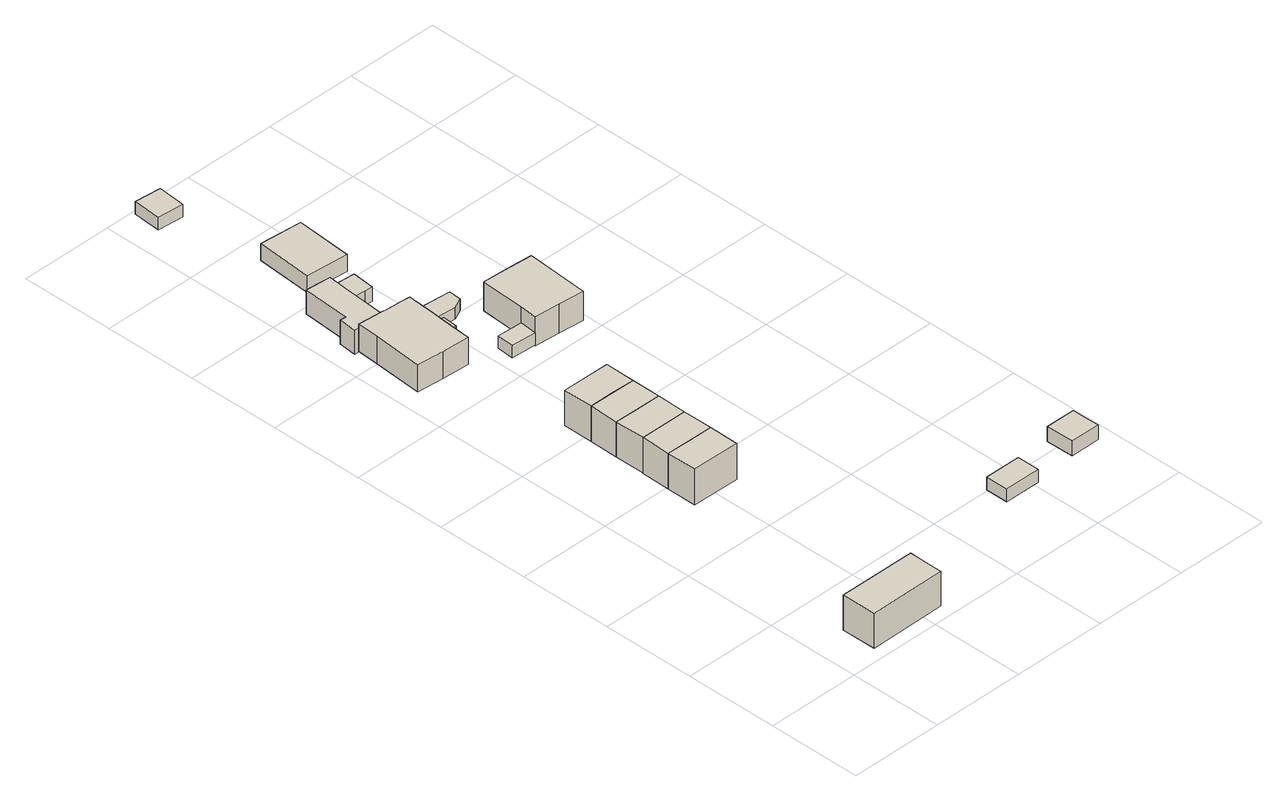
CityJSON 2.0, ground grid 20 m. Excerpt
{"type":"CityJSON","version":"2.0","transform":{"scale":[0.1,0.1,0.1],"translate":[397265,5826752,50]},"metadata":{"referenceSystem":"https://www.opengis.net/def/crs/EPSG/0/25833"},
"CityObjects":{
"building1":{"type":"Building","attributes":{"Gemeindeschluessel":"11000011","BezugspunktDach":"2200","function":"31001_2050","measuredHeight":8.84,"storeysAboveGround":2},"address":[{"country":"Germany","locality":"Berlin","thoroughfareNumber":"22 (3)","thoroughfareName":"Dorfstraße"}],"geometry":[{"type":"Solid","lod":"1","boundaries":[[[[0,1,2,3,4]],[[5,6,7,8,9]],[[5,9,4,3]],[[6,5,3,2]],[[7,6,2,1]],[[8,7,1,0]],[[9,8,0,4]]]]}]},
"building2":{"type":"Building","attributes":{"Gemeindeschluessel":"11000011","BezugspunktDach":"2200","function":"31001_1010","measuredHeight":9.2,"storeysAboveGround":2},"address":[{"country":"Germany","locality":"Berlin","thoroughfareNumber":"23C","thoroughfareName":"Dorfstraße"}],"geometry":[{"type":"Solid","lod":"1","boundaries":[[[[10,11,12,13,14]],[[15,16,17,18,19]],[[15,19,14,13]],[[16,15,13,12]],[[17,16,12,11]],[[18,17,11,10]],[[19,18,10,14]]]]}]},
"building3":{"type":"Building","attributes":{"Gemeindeschluessel":"11000011","BezugspunktDach":"2200","function":"31001_1010","measuredHeight":9.21,"storeysAboveGround":2},"address":[{"country":"Germany","locality":"Berlin","thoroughfareNumber":"23D","thoroughfareName":"Dorfstraße"}],"geometry":[{"type":"Solid","lod":"1","boundaries":[[[[11,20,21,13]],[[22,23,17,15]],[[22,15,13,21]],[[23,22,21,20]],[[17,23,20,11]],[[15,17,11,13]]]]}]},
"building4":{"type":"Building","attributes":{"Gemeindeschluessel":"11000011","BezugspunktDach":"2200","function":"31001_1010","measuredHeight":9.11,"storeysAboveGround":2},"address":[{"country":"Germany","locality":"Berlin","thoroughfareNumber":"23E","thoroughfareName":"Dorfstraße"}],"geometry":[{"type":"Solid","lod":"1","boundaries":[[[[24,20,25,26,21]],[[27,28,29,30,31]],[[27,31,21,26]],[[28,27,26,25]],[[29,28,25,20]],[[30,29,20,24]],[[31,30,24,21]]]]}]},
"building5":{"type":"Building","attributes":{"Gemeindeschluessel":"11000011","BezugspunktDach":"2200","function":"31001_1010","measuredHeight":9.12,"storeysAboveGround":2},"address":[{"country":"Germany","locality":"Berlin","thoroughfareNumber":"23F","thoroughfareName":"Dorfstraße"}],"geometry":[{"type":"Solid","lod":"1","boundaries":[[[[32,25,33,34,35,26]],[[36,37,38,28,39,27]],[[36,27,26,35]],[[37,36,35,34]],[[38,37,34,33]],[[28,38,33,25]],[[39,28,25,32]],[[27,39,32,26]]]]}]},
"building6":{"type":"Building","attributes":{"Gemeindeschluessel":"11000011","BezugspunktDach":"2200","function":"31001_1010","measuredHeight":9.1,"storeysAboveGround":2},"address":[{"country":"Germany","locality":"Berlin","thoroughfareNumber":"23G","thoroughfareName":"Dorfstraße"}],"geometry":[{"type":"Solid","lod":"1","boundaries":[[[[33,40,41,35]],[[42,43,38,36]],[[42,36,35,41]],[[43,42,41,40]],[[38,43,40,33]],[[36,38,33,35]]]]}]},
"building7":{"type":"Building","attributes":{"Gemeindeschluessel":"11000011","function":"31001_2721"},"address":[{"country":"Germany","locality":"Berlin","thoroughfareNumber":"24B (1)","thoroughfareName":"Dorfstraße"}],"children":["building7-1","building7-2","building7-3"]},
"building7-1":{"type":"BuildingPart","attributes":{"BezugspunktDach":"2200","measuredHeight":6.43,"storeysAboveGround":2},"parents":["building7"],"geometry":[{"type":"MultiSurface","lod":"1","boundaries":[[[44,45,46,47,48,49,50,51,52,53,54,55]],[[56,57,58,59,60,61,62,63,64,65,66,67]],[[56,67,55,54]],[[57,56,54,53]],[[58,57,53,52]],[[59,58,52,51]],[[60,59,51,50]],[[61,60,50,49]],[[62,68,69,49,48]],[[63,62,48,47]],[[70,71,63,64,63,47,46]],[[65,64,46,45]],[[66,65,45,44]],[[67,66,44,55]],[[61,69,68,62]],[[64,63,71,70]]]}]},
"building7-2":{"type":"BuildingPart","attributes":{"BezugspunktDach":"2200","measuredHeight":2.51,"storeysAboveGround":2},"parents":["building7"],"geometry":[{"type":"MultiSurface","lod":"1","boundaries":[[[72,73,74,69,68]],[[75,76,77,78,79]],[[75,79,62,61,69]],[[76,75,69,74]],[[77,76,74,73]],[[78,77,73,72]],[[79,78,72,68]],[[80,68,69,61,62]]]}]},
"building7-3":{"type":"BuildingPart","attributes":{"BezugspunktDach":"2200","measuredHeight":3.65,"storeysAboveGround":2},"parents":["building7"],"geometry":[{"type":"MultiSurface","lod":"1","boundaries":[[[81,82,71,70]],[[63,83,84,64]],[[83,63,71,82]],[[84,83,82,81]],[[64,84,81,70]],[[63,64,85,70,71]]]}]},
"building8":{"type":"Building","attributes":{"Gemeindeschluessel":"11000011","function":"31001_2724"},"address":[{"country":"Germany","locality":"Berlin","thoroughfareNumber":"24C (1)","thoroughfareName":"Dorfstraße"}],"children":["building8-1","building8-2"]},
"building8-1":{"type":"BuildingPart","attributes":{"BezugspunktDach":"2200","measuredHeight":7.1,"storeysAboveGround":1},"parents":["building8"],"geometry":[{"type":"MultiSurface","lod":"1","boundaries":[[[86,87,88,89,90,91,92,93,94,95]],[[96,97,98,99,100,101,102,103,104,105]],[[96,105,95,94]],[[97,96,94,93]],[[98,97,93,92]],[[99,98,92,91]],[[100,99,91,90]],[[101,106,107,90,89]],[[102,101,89,88]],[[103,102,88,87]],[[104,103,87,86]],[[105,104,86,95]],[[100,107,106,101]]]}]},
"building8-2":{"type":"BuildingPart","attributes":{"BezugspunktDach":"2200","measuredHeight":3.05,"storeysAboveGround":1},"parents":["building8"],"geometry":[{"type":"Solid","lod":"1","boundaries":[[[[108,109,110,107,106]],[[100,111,112,113,101]],[[111,100,107,110]],[[112,111,110,109]],[[113,112,109,108]],[[101,113,108,106]],[[100,101,106,107]]]]}]},
"building9":{"type":"Building","attributes":{"Gemeindeschluessel":"11000011","BezugspunktDach":"2200","function":"31001_2463","measuredHeight":2.77,"storeysAboveGround":1},"address":[{"country":"Germany","locality":"Berlin","thoroughfareNumber":"24B (2)","thoroughfareName":"Dorfstraße"}],"geometry":[{"type":"Solid","lod":"1","boundaries":[[[[114,115,116,117]],[[118,119,120,121]],[[118,121,117,116]],[[119,118,116,115]],[[120,119,115,114]],[[121,120,114,117]]]]}]},
"building10":{"type":"Building","attributes":{"Gemeindeschluessel":"11000011","BezugspunktDach":"2200","function":"31001_2463","measuredHeight":3.59,"storeysAboveGround":1},"address":[{"country":"Germany","locality":"Berlin","thoroughfareNumber":"24D (1)","thoroughfareName":"Dorfstraße"}],"geometry":[{"type":"Solid","lod":"1","boundaries":[[[[122,123,124,125]],[[126,127,128,129]],[[126,129,125,124]],[[127,126,124,123]],[[128,127,123,122]],[[129,128,122,125]]]]}]},
"building11":{"type":"Building","attributes":{"Gemeindeschluessel":"11000011","BezugspunktDach":"2200","function":"31001_2463","measuredHeight":2.67,"storeysAboveGround":1},"address":[{"country":"Germany","locality":"Berlin","thoroughfareNumber":"24E (1)","thoroughfareName":"Dorfstraße"}],"geometry":[{"type":"Solid","lod":"1","boundaries":[[[[130,131,132,133]],[[134,135,136,137]],[[134,137,133,132]],[[135,134,132,131]],[[136,135,131,130]],[[137,136,130,133]]]]}]},
"building12":{"type":"Building","attributes":{"Gemeindeschluessel":"11000011","BezugspunktDach":"2200","function":"31001_1313","measuredHeight":2.85,"storeysAboveGround":1},"address":[{"country":"Germany","locality":"Berlin","thoroughfareNumber":"22 (5)","thoroughfareName":"Dorfstraße"}],"geometry":[{"type":"Solid","lod":"1","boundaries":[[[[138,139,140,141]],[[142,143,144,145]],[[142,145,141,140]],[[143,142,140,139]],[[144,143,139,138]],[[145,144,138,141]]]]}]},
"building13":{"type":"Building","attributes":{"Gemeindeschluessel":"11000011","BezugspunktDach":"2200","function":"31001_2724","measuredHeight":7.34,"storeysAboveGround":1},"address":[{"country":"Germany","locality":"Berlin","thoroughfareNumber":"24B (3)","thoroughfareName":"Dorfstraße"}],"geometry":[{"type":"Solid","lod":"1","boundaries":[[[[146,147,148,149,150,151,152]],[[153,154,155,156,157,158,159]],[[153,159,152,151]],[[154,153,151,150]],[[155,154,150,149]],[[156,155,149,148]],[[157,156,148,147]],[[158,157,147,146]],[[159,158,146,152]]]]}]},
"building14":{"type":"Building","attributes":{"Gemeindeschluessel":"11000011","BezugspunktDach":"2200","function":"31001_1313","measuredHeight":3.71,"storeysAboveGround":1},"address":[{"country":"Germany","locality":"Berlin","thoroughfareNumber":"22 (6)","thoroughfareName":"Dorfstraße"}],"geometry":[{"type":"Solid","lod":"1","boundaries":[[[[160,161,162,163,164]],[[165,166,167,168,169]],[[165,169,164,163]],[[166,165,163,162]],[[167,166,162,161]],[[168,167,161,160]],[[169,168,160,164]]]]}]}
},
"vertices":[
[55,5,111],[220,6,111],[220,42,111],[220,79,111],[54,79,111],[220,79,35],[220,42,35],[220,6,35],[55,5,35],[54,79,35],
[218,496,125],[219,560,125],[168,560,125],[116,561,125],[116,497,125],[116,561,47],[168,560,47],[219,560,47],[218,496,47],[116,497,47],
[219,623,125],[117,623,125],[117,623,47],[219,623,47],
[168,623,125],[220,686,125],[117,687,125],[117,687,48],[220,686,48],[219,623,48],[168,623,48],[117,623,48],
[168,686,125],[220,748,125],[169,749,125],[118,749,125],[118,749,48],[169,749,48],[220,748,48],[168,686,48],
[221,812,125],[118,813,125],[118,813,48],[221,812,48],
[63,1052,111],[121,1048,111],[125,1108,111],[128,1139,111],[129,1160,111],[132,1200,111],[111,1202,111],[74,1204,111],[72,1205,111],[16,1209,111],[13,1162,111],[5,1056,111],[13,1162,52],[16,1209,52],[72,1205,52],[74,1204,52],[111,1202,52],[132,1200,52],[129,1160,52],[128,1139,52],[125,1108,52],[121,1048,52],[63,1052,52],[5,1056,52],[129,1160,76],[132,1200,76],[125,1108,89],[128,1139,89],
[198,1155,76],[221,1166,76],[223,1193,76],[132,1200,51],[223,1193,51],[221,1166,51],[198,1155,51],[129,1160,51],[129,1160,59],
[150,1106,89],[153,1138,89],[153,1138,52],[150,1106,52],[125,1108,79],
[16,1209,103],[46,1207,103],[72,1205,103],[79,1296,103],[83,1344,103],[56,1346,103],[29,1348,103],[22,1246,103],[9,1247,103],[6,1209,103],[9,1247,51],[22,1246,51],[29,1348,51],[56,1346,51],[83,1344,51],[79,1296,51],[72,1205,51],[46,1207,51],[16,1209,51],[6,1209,51],[79,1296,82],[83,1344,82],
[118,1293,82],[134,1292,82],[138,1340,82],[138,1340,51],[134,1292,51],[118,1293,51],
[242,1005,78],[245,1042,78],[191,1045,78],[188,1008,78],[191,1045,51],[245,1042,51],[242,1005,51],[188,1008,51],
[165,1383,86],[174,1504,86],[83,1511,86],[74,1390,86],[83,1511,50],[174,1504,50],[165,1383,50],[74,1390,50],
[72,1688,82],[77,1747,82],[20,1752,82],[16,1692,82],[20,1752,55],[77,1747,55],[72,1688,55],[16,1692,55],
[530,151,41],[607,151,41],[607,199,41],[530,199,41],[607,199,13],[607,151,13],[530,151,13],[530,199,13],
[297,1001,112],[352,997,112],[361,1131,112],[306,1135,112],[251,1138,112],[245,1042,112],[242,1005,112],[245,1042,49],[251,1138,49],[306,1135,49],[361,1131,49],[352,997,49],[297,1001,49],[242,1005,49],
[705,165,41],[769,165,41],[768,194,41],[768,224,41],[704,224,41],[768,224,9],[768,194,9],[769,165,9],[705,165,9],[704,224,9]
]}
